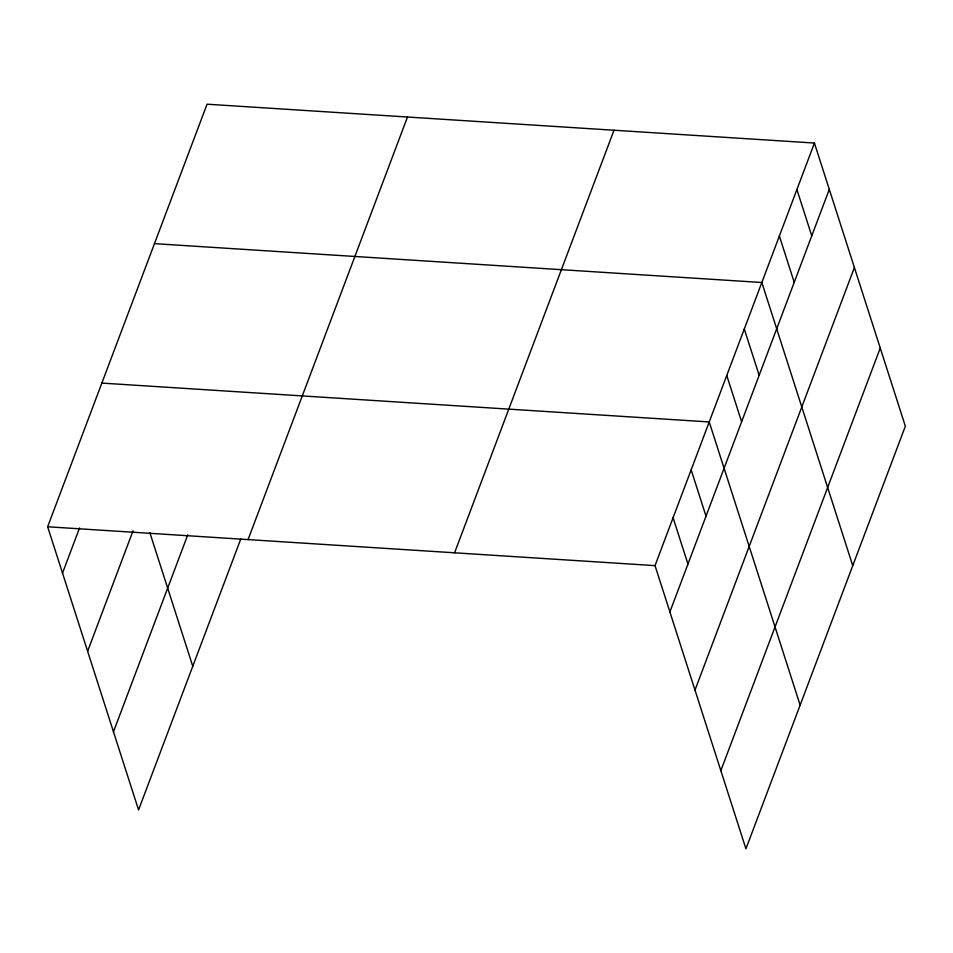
<?xml version="1.0" encoding="UTF-8"?>
<svg xmlns="http://www.w3.org/2000/svg" width="953" height="953" viewBox="0 0 953 953"><rect width="100%" height="100%" fill="white"/><g stroke="black" fill="none" stroke-linecap="round" stroke-linejoin="round"><path stroke-width="1.43" d="M240.728 539.124L138.566 809.943L47.65 526.771L207.063 104.199L814.434 143.057L905.35 426.229L745.937 848.801L655.021 565.629L814.434 143.057M62.517 573.087L79.552 527.938M87.616 651.256L133.039 530.833M113.467 731.785L187.789 534.788M248.078 539.601L407.491 117.016M454.581 552.811L614.006 130.227M669.888 611.945L829.301 189.373M694.987 690.103L854.4 267.531M720.837 770.643L880.25 348.059M154.457 243.646L761.828 282.505L852.744 565.677M101.852 383.094L709.223 421.953L800.139 705.125M47.65 526.771L655.021 565.629M796.899 189.54L811.765 235.856M779.363 236.022L794.23 282.338M744.293 328.988L759.16 375.303M726.758 375.47L741.625 421.786M691.151 469.841L706.018 516.157M673.08 517.741L687.959 564.057M149.835 532.572L192.768 666.266"/></g></svg>
